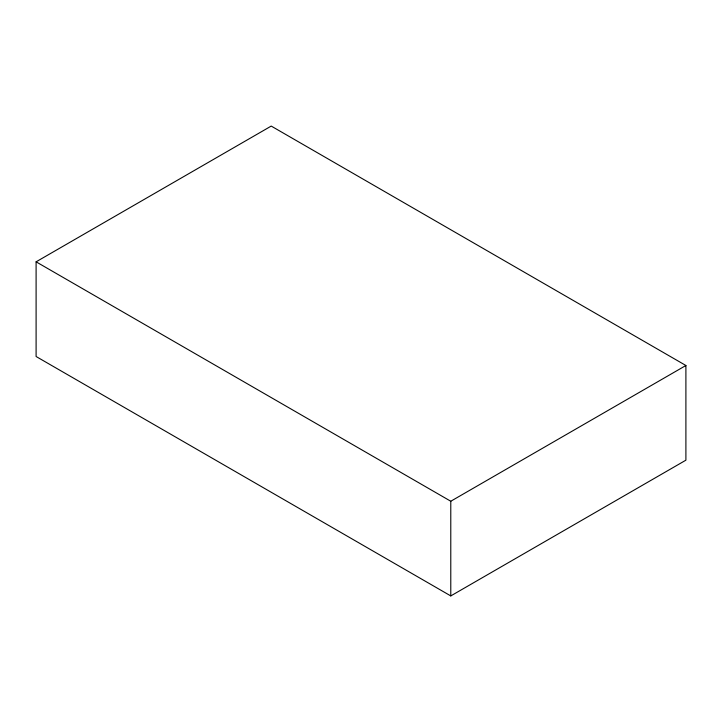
<?xml version="1.0" encoding="UTF-8"?>
<svg xmlns="http://www.w3.org/2000/svg" width="722" height="722" viewBox="0 0 722 722"><rect width="100%" height="100%" fill="white"/><g stroke="black" fill="none" stroke-linecap="round" stroke-linejoin="round"><path stroke-width="1.08" d="M36.1 261.824L271.219 126.079L685.9 365.494L685.9 460.176L450.781 595.921L36.1 356.506L36.1 261.824L450.781 501.239L685.9 365.494M450.781 501.239L450.781 595.921"/></g></svg>
